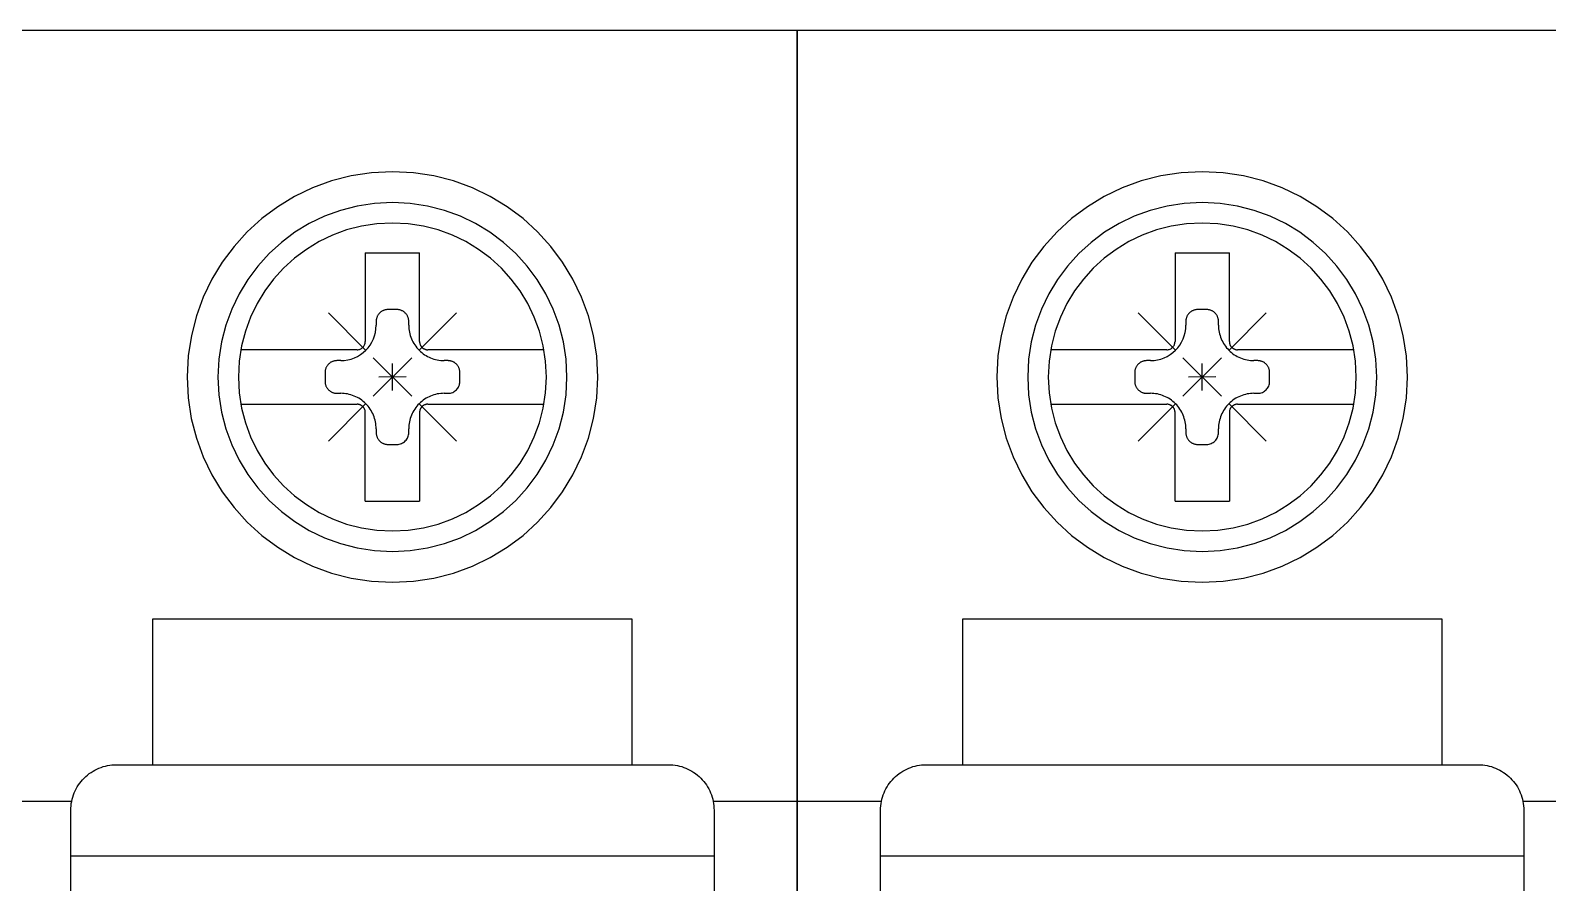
# Model space of a CAD drawing. Header units: millimetres. Extents: x 11116 to 13202, y 85802 to 88728.
# Drawn here: x 12237.08 to 12270.75, y 87220.24 to 87239.16 of the extents above; entities that cross this region are included whole.
import ezdxf

# ---------------------------------------------------------------- set-up
doc = ezdxf.new("R2010")
doc.units = ezdxf.units.MM
doc.styles.add('hwBorder', font='Cambria.ttf')

# ---------------------------------------------------------------- blocks, each defined once
blk = doc.blocks.new('*U2')
for points in [[(376.095, 40.711), (376.095, 120.193), (394.067, 120.193), (394.067, 40.711), (376.095, 40.711)], [(394.067, 40.711), (394.067, 120.193), (412.039, 120.193), (412.039, 40.711), (394.067, 40.711)], [(389.638, 112.497), (389.638, 112.497), (389.614, 112.963), (389.545, 113.416), (389.433, 113.853), (389.28, 114.271), (389.088, 114.669), (388.859, 115.045), (388.597, 115.396), (388.303, 115.719), (387.979, 116.014), (387.629, 116.276), (387.253, 116.504), (386.855, 116.696), (386.436, 116.849), (386, 116.961), (385.547, 117.03), (385.081, 117.054), (385.081, 117.054), (384.615, 117.03), (384.163, 116.961), (383.726, 116.849), (383.308, 116.696), (382.909, 116.504), (382.534, 116.276), (382.183, 116.014), (381.86, 115.719), (381.565, 115.396), (381.303, 115.045), (381.075, 114.67), (380.883, 114.271), (380.73, 113.853), (380.618, 113.416), (380.548, 112.964), (380.525, 112.498), (380.525, 112.498), (380.548, 112.032), (380.617, 111.579), (380.73, 111.143), (380.883, 110.724), (381.075, 110.326), (381.303, 109.95), (381.565, 109.6), (381.859, 109.276), (382.183, 108.982), (382.534, 108.72), (382.909, 108.491), (383.308, 108.299), (383.726, 108.146), (384.163, 108.034), (384.615, 107.965), (385.081, 107.941), (385.081, 107.941), (385.547, 107.965), (385.999, 108.034), (386.436, 108.146), (386.855, 108.299), (387.253, 108.491), (387.629, 108.72), (387.979, 108.982), (388.303, 109.276), (388.597, 109.599), (388.859, 109.95), (389.088, 110.326), (389.28, 110.724), (389.433, 111.143), (389.545, 111.579), (389.614, 112.032), (389.638, 112.497)], [(407.61, 112.497), (407.61, 112.497), (407.586, 112.963), (407.517, 113.416), (407.405, 113.853), (407.252, 114.271), (407.06, 114.669), (406.831, 115.045), (406.569, 115.396), (406.275, 115.719), (405.951, 116.014), (405.601, 116.276), (405.225, 116.504), (404.827, 116.696), (404.408, 116.849), (403.972, 116.961), (403.519, 117.03), (403.053, 117.054), (403.053, 117.054), (402.587, 117.03), (402.135, 116.961), (401.698, 116.849), (401.28, 116.696), (400.881, 116.504), (400.506, 116.276), (400.155, 116.014), (399.832, 115.719), (399.537, 115.396), (399.275, 115.045), (399.047, 114.67), (398.855, 114.271), (398.702, 113.853), (398.59, 113.416), (398.52, 112.964), (398.497, 112.498), (398.497, 112.498), (398.52, 112.032), (398.589, 111.579), (398.702, 111.143), (398.855, 110.724), (399.047, 110.326), (399.275, 109.95), (399.537, 109.6), (399.831, 109.276), (400.155, 108.982), (400.506, 108.72), (400.881, 108.491), (401.28, 108.299), (401.698, 108.146), (402.135, 108.034), (402.587, 107.965), (403.053, 107.941), (403.053, 107.941), (403.519, 107.965), (403.971, 108.034), (404.408, 108.146), (404.827, 108.299), (405.225, 108.491), (405.601, 108.72), (405.951, 108.982), (406.275, 109.276), (406.569, 109.599), (406.831, 109.95), (407.06, 110.326), (407.252, 110.724), (407.405, 111.143), (407.517, 111.579), (407.586, 112.032), (407.61, 112.497)], [(388.954, 112.497), (388.954, 112.497), (388.934, 112.894), (388.875, 113.278), (388.78, 113.649), (388.65, 114.005), (388.487, 114.344), (388.293, 114.663), (388.07, 114.961), (387.82, 115.236), (387.545, 115.486), (387.246, 115.709), (386.927, 115.903), (386.589, 116.066), (386.233, 116.196), (385.862, 116.292), (385.477, 116.35), (385.081, 116.37), (385.081, 116.37), (384.685, 116.35), (384.301, 116.292), (383.93, 116.196), (383.574, 116.066), (383.235, 115.903), (382.916, 115.709), (382.618, 115.486), (382.343, 115.236), (382.093, 114.961), (381.87, 114.663), (381.676, 114.344), (381.513, 114.005), (381.382, 113.649), (381.287, 113.278), (381.228, 112.894), (381.209, 112.497), (381.209, 112.497), (381.228, 112.102), (381.287, 111.717), (381.382, 111.346), (381.513, 110.99), (381.676, 110.652), (381.87, 110.332), (382.093, 110.034), (382.343, 109.759), (382.618, 109.509), (382.916, 109.286), (383.235, 109.092), (383.574, 108.929), (383.93, 108.799), (384.301, 108.703), (384.685, 108.645), (385.081, 108.625), (385.081, 108.625), (385.477, 108.645), (385.862, 108.703), (386.233, 108.799), (386.589, 108.929), (386.927, 109.092), (387.246, 109.286), (387.545, 109.509), (387.82, 109.759), (388.07, 110.034), (388.293, 110.332), (388.487, 110.652), (388.65, 110.99), (388.78, 111.346), (388.875, 111.717), (388.934, 112.102), (388.954, 112.497)], [(406.926, 112.497), (406.926, 112.497), (406.906, 112.894), (406.847, 113.278), (406.752, 113.649), (406.622, 114.005), (406.459, 114.344), (406.265, 114.663), (406.042, 114.961), (405.792, 115.236), (405.517, 115.486), (405.218, 115.709), (404.899, 115.903), (404.561, 116.066), (404.205, 116.196), (403.834, 116.292), (403.449, 116.35), (403.053, 116.37), (403.053, 116.37), (402.657, 116.35), (402.273, 116.292), (401.902, 116.196), (401.546, 116.066), (401.207, 115.903), (400.888, 115.709), (400.59, 115.486), (400.315, 115.236), (400.065, 114.961), (399.842, 114.663), (399.648, 114.344), (399.485, 114.005), (399.354, 113.649), (399.259, 113.278), (399.2, 112.894), (399.181, 112.497), (399.181, 112.497), (399.2, 112.102), (399.259, 111.717), (399.354, 111.346), (399.485, 110.99), (399.648, 110.652), (399.842, 110.332), (400.065, 110.034), (400.315, 109.759), (400.59, 109.509), (400.888, 109.286), (401.207, 109.092), (401.546, 108.929), (401.902, 108.799), (402.273, 108.703), (402.657, 108.645), (403.053, 108.625), (403.053, 108.625), (403.449, 108.645), (403.834, 108.703), (404.205, 108.799), (404.561, 108.929), (404.899, 109.092), (405.218, 109.286), (405.517, 109.509), (405.792, 109.759), (406.042, 110.034), (406.265, 110.332), (406.459, 110.652), (406.622, 110.99), (406.752, 111.346), (406.847, 111.717), (406.906, 112.102), (406.926, 112.497)], [(388.499, 112.497), (388.499, 112.497), (388.481, 112.847), (388.429, 113.186), (388.345, 113.514), (388.23, 113.828), (388.086, 114.127), (387.915, 114.408), (387.718, 114.671), (387.498, 114.914), (387.255, 115.135), (386.992, 115.331), (386.71, 115.502), (386.411, 115.646), (386.097, 115.761), (385.77, 115.845), (385.431, 115.897), (385.081, 115.915), (385.081, 115.915), (384.732, 115.897), (384.392, 115.845), (384.065, 115.761), (383.751, 115.646), (383.452, 115.502), (383.171, 115.331), (382.907, 115.135), (382.665, 114.914), (382.444, 114.671), (382.248, 114.408), (382.076, 114.127), (381.933, 113.828), (381.818, 113.514), (381.734, 113.186), (381.682, 112.847), (381.664, 112.497), (381.664, 112.497), (381.682, 112.148), (381.734, 111.809), (381.818, 111.481), (381.933, 111.167), (382.076, 110.869), (382.248, 110.587), (382.444, 110.324), (382.665, 110.081), (382.907, 109.861), (383.171, 109.664), (383.452, 109.493), (383.751, 109.349), (384.065, 109.234), (384.392, 109.15), (384.732, 109.098), (385.081, 109.08), (385.081, 109.08), (385.431, 109.098), (385.77, 109.15), (386.097, 109.234), (386.411, 109.349), (386.71, 109.493), (386.992, 109.664), (387.255, 109.861), (387.498, 110.081), (387.718, 110.324), (387.915, 110.587), (388.086, 110.869), (388.23, 111.167), (388.345, 111.481), (388.429, 111.809), (388.481, 112.148), (388.499, 112.497)], [(406.471, 112.497), (406.471, 112.497), (406.453, 112.847), (406.401, 113.186), (406.317, 113.514), (406.202, 113.828), (406.058, 114.127), (405.887, 114.408), (405.69, 114.671), (405.47, 114.914), (405.227, 115.135), (404.964, 115.331), (404.682, 115.502), (404.383, 115.646), (404.069, 115.761), (403.742, 115.845), (403.403, 115.897), (403.053, 115.915), (403.053, 115.915), (402.704, 115.897), (402.364, 115.845), (402.037, 115.761), (401.723, 115.646), (401.424, 115.502), (401.143, 115.331), (400.879, 115.135), (400.637, 114.914), (400.416, 114.671), (400.22, 114.408), (400.048, 114.127), (399.905, 113.828), (399.79, 113.514), (399.706, 113.186), (399.654, 112.847), (399.636, 112.497), (399.636, 112.497), (399.654, 112.148), (399.706, 111.809), (399.79, 111.481), (399.905, 111.167), (400.048, 110.869), (400.22, 110.587), (400.416, 110.324), (400.637, 110.081), (400.879, 109.861), (401.143, 109.664), (401.424, 109.493), (401.723, 109.349), (402.037, 109.234), (402.364, 109.15), (402.704, 109.098), (403.053, 109.08), (403.053, 109.08), (403.403, 109.098), (403.742, 109.15), (404.069, 109.234), (404.383, 109.349), (404.682, 109.493), (404.964, 109.664), (405.227, 109.861), (405.47, 110.081), (405.69, 110.324), (405.887, 110.587), (406.058, 110.869), (406.202, 111.167), (406.317, 111.481), (406.401, 111.809), (406.453, 112.148), (406.471, 112.497)], [(384.478, 115.255), (385.685, 115.255)], [(384.478, 115.255), (384.478, 113.283)], [(385.685, 113.283), (385.685, 115.255)], [(402.45, 115.255), (403.657, 115.255)], [(402.45, 115.255), (402.45, 113.283)], [(403.657, 113.283), (403.657, 115.255)], [(383.659, 113.92), (384.478, 113.101)], [(384.982, 113.994), (384.982, 113.994), (384.969, 113.994), (384.956, 113.993), (384.943, 113.991), (384.93, 113.989), (384.918, 113.986), (384.905, 113.983), (384.893, 113.979), (384.881, 113.974), (384.87, 113.969), (384.858, 113.963), (384.847, 113.957), (384.836, 113.95), (384.826, 113.943), (384.815, 113.935), (384.806, 113.926), (384.796, 113.917), (384.796, 113.917), (384.787, 113.908), (384.779, 113.898), (384.771, 113.888), (384.763, 113.877), (384.756, 113.867), (384.75, 113.855), (384.744, 113.844), (384.739, 113.832), (384.734, 113.82), (384.731, 113.808), (384.727, 113.796), (384.724, 113.783), (384.722, 113.77), (384.721, 113.758), (384.72, 113.745), (384.719, 113.732)], [(385.181, 113.994), (384.982, 113.994)], [(385.443, 113.732), (385.443, 113.732), (385.443, 113.745), (385.442, 113.758), (385.44, 113.77), (385.438, 113.783), (385.435, 113.796), (385.432, 113.808), (385.428, 113.82), (385.423, 113.832), (385.418, 113.844), (385.412, 113.855), (385.406, 113.867), (385.399, 113.877), (385.392, 113.888), (385.384, 113.898), (385.375, 113.908), (385.367, 113.917), (385.367, 113.917), (385.357, 113.926), (385.347, 113.935), (385.337, 113.943), (385.327, 113.95), (385.316, 113.957), (385.304, 113.963), (385.293, 113.969), (385.281, 113.974), (385.269, 113.979), (385.257, 113.983), (385.245, 113.986), (385.232, 113.989), (385.22, 113.991), (385.207, 113.993), (385.194, 113.994), (385.181, 113.994)], [(385.685, 113.101), (386.504, 113.92)], [(401.631, 113.92), (402.45, 113.101)], [(402.954, 113.994), (402.954, 113.994), (402.941, 113.994), (402.928, 113.993), (402.915, 113.991), (402.902, 113.989), (402.89, 113.986), (402.877, 113.983), (402.865, 113.979), (402.853, 113.974), (402.842, 113.969), (402.83, 113.963), (402.819, 113.957), (402.808, 113.95), (402.798, 113.943), (402.787, 113.935), (402.778, 113.926), (402.768, 113.917), (402.768, 113.917), (402.759, 113.908), (402.751, 113.898), (402.743, 113.888), (402.735, 113.877), (402.728, 113.867), (402.722, 113.855), (402.716, 113.844), (402.711, 113.832), (402.706, 113.82), (402.703, 113.808), (402.699, 113.796), (402.696, 113.783), (402.694, 113.77), (402.693, 113.758), (402.692, 113.745), (402.691, 113.732)], [(403.153, 113.994), (402.954, 113.994)], [(403.415, 113.732), (403.415, 113.732), (403.415, 113.745), (403.414, 113.758), (403.412, 113.77), (403.41, 113.783), (403.407, 113.796), (403.404, 113.808), (403.4, 113.82), (403.395, 113.832), (403.39, 113.844), (403.384, 113.855), (403.378, 113.867), (403.371, 113.877), (403.364, 113.888), (403.356, 113.898), (403.347, 113.908), (403.339, 113.917), (403.339, 113.917), (403.329, 113.926), (403.319, 113.935), (403.309, 113.943), (403.299, 113.95), (403.288, 113.957), (403.276, 113.963), (403.265, 113.969), (403.253, 113.974), (403.241, 113.979), (403.229, 113.983), (403.217, 113.986), (403.204, 113.989), (403.192, 113.991), (403.179, 113.993), (403.166, 113.994), (403.153, 113.994)], [(403.657, 113.101), (404.476, 113.92)], [(383.932, 112.86), (383.932, 112.86), (384.012, 112.864), (384.091, 112.876), (384.166, 112.895), (384.238, 112.922), (384.307, 112.955), (384.372, 112.994), (384.433, 113.04), (384.489, 113.09), (384.539, 113.146), (384.585, 113.207), (384.624, 113.272), (384.657, 113.341), (384.684, 113.413), (384.703, 113.488), (384.715, 113.567), (384.719, 113.647)], [(384.719, 113.732), (384.719, 113.647)], [(385.443, 113.647), (385.443, 113.732)], [(385.443, 113.647), (385.443, 113.647), (385.444, 113.608), (385.447, 113.569), (385.452, 113.531), (385.459, 113.493), (385.467, 113.455), (385.477, 113.418), (385.489, 113.382), (385.503, 113.346), (385.519, 113.311), (385.536, 113.276), (385.555, 113.243), (385.576, 113.21), (385.598, 113.179), (385.622, 113.148), (385.647, 113.119), (385.674, 113.09), (385.674, 113.09), (385.702, 113.063), (385.732, 113.038), (385.762, 113.014), (385.794, 112.992), (385.826, 112.971), (385.86, 112.953), (385.894, 112.935), (385.929, 112.92), (385.965, 112.906), (386.002, 112.894), (386.039, 112.884), (386.076, 112.875), (386.114, 112.868), (386.153, 112.864), (386.192, 112.861), (386.231, 112.86)], [(401.904, 112.86), (401.904, 112.86), (401.984, 112.864), (402.063, 112.876), (402.138, 112.895), (402.21, 112.922), (402.279, 112.955), (402.344, 112.994), (402.405, 113.04), (402.461, 113.09), (402.511, 113.146), (402.557, 113.207), (402.596, 113.272), (402.629, 113.341), (402.656, 113.413), (402.675, 113.488), (402.687, 113.567), (402.691, 113.647)], [(402.691, 113.732), (402.691, 113.647)], [(403.415, 113.647), (403.415, 113.732)], [(403.415, 113.647), (403.415, 113.647), (403.416, 113.608), (403.419, 113.569), (403.424, 113.531), (403.431, 113.493), (403.439, 113.455), (403.449, 113.418), (403.461, 113.382), (403.475, 113.346), (403.491, 113.311), (403.508, 113.276), (403.527, 113.243), (403.548, 113.21), (403.57, 113.179), (403.594, 113.148), (403.619, 113.119), (403.646, 113.09), (403.646, 113.09), (403.674, 113.063), (403.704, 113.038), (403.734, 113.014), (403.766, 112.992), (403.798, 112.971), (403.832, 112.953), (403.866, 112.935), (403.901, 112.92), (403.937, 112.906), (403.974, 112.894), (404.011, 112.884), (404.048, 112.875), (404.086, 112.868), (404.125, 112.864), (404.164, 112.861), (404.203, 112.86)], [(384.296, 113.101), (384.296, 113.101), (384.314, 113.102), (384.332, 113.105), (384.35, 113.109), (384.367, 113.116), (384.382, 113.123), (384.397, 113.132), (384.411, 113.143), (384.425, 113.155), (384.436, 113.168), (384.447, 113.182), (384.456, 113.197), (384.464, 113.213), (384.47, 113.229), (384.474, 113.247), (384.477, 113.265), (384.478, 113.283)], [(385.685, 113.283), (385.685, 113.283), (385.685, 113.274), (385.685, 113.265), (385.686, 113.257), (385.688, 113.248), (385.69, 113.239), (385.692, 113.23), (385.695, 113.222), (385.698, 113.214), (385.702, 113.206), (385.706, 113.198), (385.71, 113.19), (385.715, 113.182), (385.72, 113.175), (385.726, 113.168), (385.732, 113.161), (385.738, 113.155), (385.738, 113.155), (385.744, 113.148), (385.751, 113.143), (385.758, 113.137), (385.766, 113.132), (385.773, 113.127), (385.781, 113.123), (385.789, 113.119), (385.797, 113.115), (385.805, 113.112), (385.814, 113.109), (385.822, 113.107), (385.831, 113.105), (385.84, 113.103), (385.849, 113.102), (385.858, 113.101), (385.867, 113.101)], [(402.268, 113.101), (402.268, 113.101), (402.286, 113.102), (402.304, 113.105), (402.322, 113.109), (402.339, 113.116), (402.354, 113.123), (402.369, 113.132), (402.383, 113.143), (402.397, 113.155), (402.408, 113.168), (402.419, 113.182), (402.428, 113.197), (402.436, 113.213), (402.442, 113.229), (402.446, 113.247), (402.449, 113.265), (402.45, 113.283)], [(403.657, 113.283), (403.657, 113.283), (403.657, 113.274), (403.657, 113.265), (403.658, 113.257), (403.66, 113.248), (403.662, 113.239), (403.664, 113.23), (403.667, 113.222), (403.67, 113.214), (403.674, 113.206), (403.678, 113.198), (403.682, 113.19), (403.687, 113.182), (403.692, 113.175), (403.698, 113.168), (403.704, 113.161), (403.71, 113.155), (403.71, 113.155), (403.716, 113.148), (403.723, 113.143), (403.73, 113.137), (403.738, 113.132), (403.745, 113.127), (403.753, 113.123), (403.761, 113.119), (403.769, 113.115), (403.777, 113.112), (403.786, 113.109), (403.794, 113.107), (403.803, 113.105), (403.812, 113.103), (403.821, 113.102), (403.83, 113.101), (403.839, 113.101)], [(384.296, 113.101), (381.718, 113.101)], [(383.847, 112.86), (383.847, 112.86), (383.834, 112.859), (383.821, 112.858), (383.808, 112.857), (383.796, 112.855), (383.783, 112.852), (383.771, 112.848), (383.759, 112.845), (383.747, 112.84), (383.735, 112.835), (383.723, 112.829), (383.712, 112.823), (383.702, 112.816), (383.691, 112.808), (383.681, 112.8), (383.671, 112.792), (383.662, 112.783), (383.662, 112.783), (383.653, 112.773), (383.644, 112.764), (383.636, 112.754), (383.629, 112.743), (383.622, 112.732), (383.616, 112.721), (383.61, 112.71), (383.605, 112.698), (383.6, 112.686), (383.596, 112.674), (383.593, 112.661), (383.59, 112.649), (383.588, 112.636), (383.586, 112.623), (383.585, 112.61), (383.585, 112.597)], [(383.932, 112.86), (383.847, 112.86)], [(384.655, 112.071), (385.508, 112.924)], [(384.655, 112.924), (385.508, 112.071)], [(388.445, 113.101), (385.867, 113.101)], [(386.315, 112.86), (386.231, 112.86)], [(386.578, 112.597), (386.578, 112.597), (386.577, 112.61), (386.577, 112.623), (386.575, 112.636), (386.573, 112.649), (386.57, 112.661), (386.566, 112.674), (386.562, 112.686), (386.558, 112.698), (386.553, 112.71), (386.547, 112.721), (386.541, 112.732), (386.534, 112.743), (386.526, 112.754), (386.518, 112.764), (386.51, 112.773), (386.501, 112.783), (386.501, 112.783), (386.492, 112.792), (386.482, 112.8), (386.471, 112.808), (386.461, 112.816), (386.45, 112.823), (386.439, 112.829), (386.427, 112.835), (386.416, 112.84), (386.404, 112.845), (386.392, 112.848), (386.379, 112.852), (386.367, 112.855), (386.354, 112.857), (386.341, 112.858), (386.328, 112.859), (386.315, 112.86)], [(402.268, 113.101), (399.69, 113.101)], [(401.819, 112.86), (401.819, 112.86), (401.806, 112.859), (401.793, 112.858), (401.78, 112.857), (401.768, 112.855), (401.755, 112.852), (401.743, 112.848), (401.731, 112.845), (401.719, 112.84), (401.707, 112.835), (401.695, 112.829), (401.684, 112.823), (401.674, 112.816), (401.663, 112.808), (401.653, 112.8), (401.643, 112.792), (401.634, 112.783), (401.634, 112.783), (401.625, 112.773), (401.616, 112.764), (401.608, 112.754), (401.601, 112.743), (401.594, 112.732), (401.588, 112.721), (401.582, 112.71), (401.577, 112.698), (401.572, 112.686), (401.568, 112.674), (401.565, 112.661), (401.562, 112.649), (401.56, 112.636), (401.558, 112.623), (401.557, 112.61), (401.557, 112.597)], [(401.904, 112.86), (401.819, 112.86)], [(402.627, 112.071), (403.48, 112.924)], [(402.627, 112.924), (403.48, 112.071)], [(406.417, 113.101), (403.839, 113.101)], [(404.287, 112.86), (404.203, 112.86)], [(404.55, 112.597), (404.55, 112.597), (404.549, 112.61), (404.549, 112.623), (404.547, 112.636), (404.545, 112.649), (404.542, 112.661), (404.538, 112.674), (404.534, 112.686), (404.53, 112.698), (404.525, 112.71), (404.519, 112.721), (404.513, 112.732), (404.506, 112.743), (404.498, 112.754), (404.49, 112.764), (404.482, 112.773), (404.473, 112.783), (404.473, 112.783), (404.464, 112.792), (404.454, 112.8), (404.443, 112.808), (404.433, 112.816), (404.422, 112.823), (404.411, 112.829), (404.399, 112.835), (404.388, 112.84), (404.376, 112.845), (404.364, 112.848), (404.351, 112.852), (404.339, 112.855), (404.326, 112.857), (404.313, 112.858), (404.3, 112.859), (404.287, 112.86)], [(383.585, 112.597), (383.585, 112.398)], [(385.383, 112.498), (384.78, 112.497)], [(385.081, 112.196), (385.081, 112.799)], [(386.578, 112.398), (386.578, 112.597)], [(401.557, 112.597), (401.557, 112.398)], [(403.355, 112.498), (402.752, 112.497)], [(403.053, 112.196), (403.053, 112.799)], [(404.55, 112.398), (404.55, 112.597)], [(383.585, 112.398), (383.585, 112.398), (383.585, 112.385), (383.586, 112.372), (383.588, 112.359), (383.59, 112.346), (383.593, 112.334), (383.596, 112.322), (383.6, 112.31), (383.605, 112.297), (383.61, 112.286), (383.616, 112.274), (383.622, 112.263), (383.629, 112.252), (383.636, 112.242), (383.644, 112.232), (383.653, 112.222), (383.662, 112.212), (383.662, 112.212), (383.671, 112.203), (383.681, 112.195), (383.691, 112.187), (383.702, 112.18), (383.712, 112.173), (383.723, 112.166), (383.735, 112.161), (383.747, 112.155), (383.759, 112.151), (383.771, 112.147), (383.783, 112.144), (383.796, 112.141), (383.808, 112.138), (383.821, 112.137), (383.834, 112.136), (383.847, 112.135)], [(386.315, 112.135), (386.315, 112.135), (386.342, 112.137), (386.368, 112.141), (386.393, 112.147), (386.418, 112.156), (386.44, 112.167), (386.462, 112.18), (386.482, 112.195), (386.501, 112.212), (386.518, 112.231), (386.533, 112.251), (386.546, 112.273), (386.557, 112.296), (386.566, 112.32), (386.573, 112.345), (386.576, 112.371), (386.578, 112.398)], [(401.557, 112.398), (401.557, 112.398), (401.557, 112.385), (401.558, 112.372), (401.56, 112.359), (401.562, 112.346), (401.565, 112.334), (401.568, 112.322), (401.572, 112.31), (401.577, 112.297), (401.582, 112.286), (401.588, 112.274), (401.594, 112.263), (401.601, 112.252), (401.608, 112.242), (401.616, 112.232), (401.625, 112.222), (401.634, 112.212), (401.634, 112.212), (401.643, 112.203), (401.653, 112.195), (401.663, 112.187), (401.674, 112.18), (401.684, 112.173), (401.695, 112.166), (401.707, 112.161), (401.719, 112.155), (401.731, 112.151), (401.743, 112.147), (401.755, 112.144), (401.768, 112.141), (401.78, 112.138), (401.793, 112.137), (401.806, 112.136), (401.819, 112.135)], [(404.287, 112.135), (404.287, 112.135), (404.314, 112.137), (404.34, 112.141), (404.365, 112.147), (404.39, 112.156), (404.412, 112.167), (404.434, 112.18), (404.454, 112.195), (404.473, 112.212), (404.49, 112.231), (404.505, 112.251), (404.518, 112.273), (404.529, 112.296), (404.538, 112.32), (404.545, 112.345), (404.548, 112.371), (404.55, 112.398)], [(381.718, 111.894), (384.296, 111.894)], [(383.659, 111.075), (384.478, 111.894)], [(383.847, 112.135), (383.932, 112.135)], [(384.719, 111.348), (384.719, 111.348), (384.718, 111.387), (384.715, 111.426), (384.711, 111.465), (384.704, 111.502), (384.695, 111.54), (384.685, 111.577), (384.673, 111.614), (384.659, 111.649), (384.644, 111.685), (384.626, 111.719), (384.608, 111.752), (384.587, 111.785), (384.565, 111.817), (384.541, 111.847), (384.516, 111.877), (384.489, 111.905), (384.489, 111.905), (384.46, 111.932), (384.431, 111.957), (384.4, 111.981), (384.369, 112.003), (384.336, 112.024), (384.303, 112.043), (384.268, 112.06), (384.233, 112.075), (384.197, 112.089), (384.161, 112.101), (384.124, 112.112), (384.086, 112.12), (384.048, 112.127), (384.01, 112.132), (383.971, 112.134), (383.932, 112.135)], [(384.478, 111.712), (384.478, 111.712), (384.478, 111.721), (384.477, 111.73), (384.476, 111.739), (384.474, 111.747), (384.472, 111.756), (384.47, 111.765), (384.467, 111.773), (384.464, 111.781), (384.46, 111.79), (384.456, 111.798), (384.452, 111.805), (384.447, 111.813), (384.442, 111.82), (384.437, 111.827), (384.431, 111.834), (384.425, 111.841), (384.425, 111.841), (384.418, 111.847), (384.411, 111.853), (384.404, 111.858), (384.397, 111.863), (384.389, 111.868), (384.381, 111.873), (384.373, 111.877), (384.365, 111.88), (384.357, 111.883), (384.349, 111.886), (384.34, 111.889), (384.331, 111.89), (384.322, 111.892), (384.314, 111.893), (384.305, 111.894), (384.296, 111.894)], [(386.231, 112.135), (386.231, 112.135), (386.192, 112.134), (386.153, 112.132), (386.114, 112.127), (386.076, 112.12), (386.039, 112.112), (386.002, 112.101), (385.965, 112.089), (385.929, 112.075), (385.894, 112.06), (385.86, 112.043), (385.826, 112.024), (385.794, 112.003), (385.762, 111.981), (385.732, 111.957), (385.702, 111.932), (385.674, 111.905), (385.674, 111.905), (385.647, 111.877), (385.622, 111.847), (385.598, 111.817), (385.576, 111.785), (385.555, 111.752), (385.536, 111.719), (385.519, 111.685), (385.503, 111.649), (385.489, 111.614), (385.477, 111.577), (385.467, 111.54), (385.459, 111.502), (385.452, 111.465), (385.447, 111.426), (385.444, 111.387), (385.443, 111.348)], [(385.685, 111.894), (386.504, 111.075)], [(385.867, 111.894), (385.867, 111.894), (385.858, 111.894), (385.849, 111.893), (385.84, 111.892), (385.831, 111.89), (385.822, 111.889), (385.814, 111.886), (385.805, 111.883), (385.797, 111.88), (385.789, 111.877), (385.781, 111.873), (385.773, 111.868), (385.766, 111.863), (385.758, 111.858), (385.751, 111.853), (385.744, 111.847), (385.738, 111.841), (385.738, 111.841), (385.732, 111.834), (385.726, 111.827), (385.72, 111.82), (385.715, 111.813), (385.71, 111.805), (385.706, 111.798), (385.702, 111.79), (385.698, 111.781), (385.695, 111.773), (385.692, 111.765), (385.69, 111.756), (385.688, 111.747), (385.686, 111.739), (385.685, 111.73), (385.685, 111.721), (385.685, 111.712)], [(385.867, 111.894), (388.445, 111.894)], [(386.231, 112.135), (386.315, 112.135)], [(399.69, 111.894), (402.268, 111.894)], [(401.631, 111.075), (402.45, 111.894)], [(401.819, 112.135), (401.904, 112.135)], [(402.691, 111.348), (402.691, 111.348), (402.69, 111.387), (402.687, 111.426), (402.683, 111.465), (402.676, 111.502), (402.667, 111.54), (402.657, 111.577), (402.645, 111.614), (402.631, 111.649), (402.616, 111.685), (402.598, 111.719), (402.58, 111.752), (402.559, 111.785), (402.537, 111.817), (402.513, 111.847), (402.488, 111.877), (402.461, 111.905), (402.461, 111.905), (402.432, 111.932), (402.403, 111.957), (402.372, 111.981), (402.341, 112.003), (402.308, 112.024), (402.275, 112.043), (402.24, 112.06), (402.205, 112.075), (402.169, 112.089), (402.133, 112.101), (402.096, 112.112), (402.058, 112.12), (402.02, 112.127), (401.982, 112.132), (401.943, 112.134), (401.904, 112.135)], [(402.45, 111.712), (402.45, 111.712), (402.45, 111.721), (402.449, 111.73), (402.448, 111.739), (402.446, 111.747), (402.444, 111.756), (402.442, 111.765), (402.439, 111.773), (402.436, 111.781), (402.432, 111.79), (402.428, 111.798), (402.424, 111.805), (402.419, 111.813), (402.414, 111.82), (402.409, 111.827), (402.403, 111.834), (402.397, 111.841), (402.397, 111.841), (402.39, 111.847), (402.383, 111.853), (402.376, 111.858), (402.369, 111.863), (402.361, 111.868), (402.353, 111.873), (402.345, 111.877), (402.337, 111.88), (402.329, 111.883), (402.321, 111.886), (402.312, 111.889), (402.303, 111.89), (402.294, 111.892), (402.286, 111.893), (402.277, 111.894), (402.268, 111.894)], [(404.203, 112.135), (404.203, 112.135), (404.164, 112.134), (404.125, 112.132), (404.086, 112.127), (404.048, 112.12), (404.011, 112.112), (403.974, 112.101), (403.937, 112.089), (403.901, 112.075), (403.866, 112.06), (403.832, 112.043), (403.798, 112.024), (403.766, 112.003), (403.734, 111.981), (403.704, 111.957), (403.674, 111.932), (403.646, 111.905), (403.646, 111.905), (403.619, 111.877), (403.594, 111.847), (403.57, 111.817), (403.548, 111.785), (403.527, 111.752), (403.508, 111.719), (403.491, 111.685), (403.475, 111.649), (403.461, 111.614), (403.449, 111.577), (403.439, 111.54), (403.431, 111.502), (403.424, 111.465), (403.419, 111.426), (403.416, 111.387), (403.415, 111.348)], [(403.657, 111.894), (404.476, 111.075)], [(403.839, 111.894), (403.839, 111.894), (403.83, 111.894), (403.821, 111.893), (403.812, 111.892), (403.803, 111.89), (403.794, 111.889), (403.786, 111.886), (403.777, 111.883), (403.769, 111.88), (403.761, 111.877), (403.753, 111.873), (403.745, 111.868), (403.738, 111.863), (403.73, 111.858), (403.723, 111.853), (403.716, 111.847), (403.71, 111.841), (403.71, 111.841), (403.704, 111.834), (403.698, 111.827), (403.692, 111.82), (403.687, 111.813), (403.682, 111.805), (403.678, 111.798), (403.674, 111.79), (403.67, 111.781), (403.667, 111.773), (403.664, 111.765), (403.662, 111.756), (403.66, 111.747), (403.658, 111.739), (403.657, 111.73), (403.657, 111.721), (403.657, 111.712)], [(403.839, 111.894), (406.417, 111.894)], [(404.203, 112.135), (404.287, 112.135)], [(384.478, 109.74), (384.478, 111.712)], [(385.685, 111.712), (385.685, 109.74)], [(402.45, 109.74), (402.45, 111.712)], [(403.657, 111.712), (403.657, 109.74)], [(384.719, 111.348), (384.719, 111.263)], [(384.719, 111.263), (384.719, 111.263), (384.72, 111.25), (384.721, 111.237), (384.722, 111.225), (384.724, 111.212), (384.727, 111.2), (384.731, 111.187), (384.734, 111.175), (384.739, 111.163), (384.744, 111.151), (384.75, 111.14), (384.756, 111.129), (384.763, 111.118), (384.771, 111.107), (384.779, 111.097), (384.787, 111.087), (384.796, 111.078), (384.796, 111.078), (384.806, 111.069), (384.815, 111.06), (384.826, 111.053), (384.836, 111.045), (384.847, 111.038), (384.858, 111.032), (384.87, 111.026), (384.881, 111.021), (384.893, 111.016), (384.905, 111.012), (384.918, 111.009), (384.93, 111.006), (384.943, 111.004), (384.956, 111.002), (384.969, 111.001), (384.982, 111.001)], [(385.181, 111.001), (385.181, 111.001), (385.208, 111.002), (385.234, 111.006), (385.259, 111.013), (385.283, 111.022), (385.306, 111.033), (385.327, 111.046), (385.348, 111.061), (385.366, 111.078), (385.383, 111.097), (385.398, 111.117), (385.412, 111.138), (385.423, 111.161), (385.431, 111.185), (385.438, 111.211), (385.442, 111.237), (385.443, 111.263)], [(385.443, 111.263), (385.443, 111.348)], [(402.691, 111.348), (402.691, 111.263)], [(402.691, 111.263), (402.691, 111.263), (402.692, 111.25), (402.693, 111.237), (402.694, 111.225), (402.696, 111.212), (402.699, 111.2), (402.703, 111.187), (402.706, 111.175), (402.711, 111.163), (402.716, 111.151), (402.722, 111.14), (402.728, 111.129), (402.735, 111.118), (402.743, 111.107), (402.751, 111.097), (402.759, 111.087), (402.768, 111.078), (402.768, 111.078), (402.778, 111.069), (402.787, 111.06), (402.798, 111.053), (402.808, 111.045), (402.819, 111.038), (402.83, 111.032), (402.842, 111.026), (402.853, 111.021), (402.865, 111.016), (402.877, 111.012), (402.89, 111.009), (402.902, 111.006), (402.915, 111.004), (402.928, 111.002), (402.941, 111.001), (402.954, 111.001)], [(403.153, 111.001), (403.153, 111.001), (403.18, 111.002), (403.206, 111.006), (403.231, 111.013), (403.255, 111.022), (403.278, 111.033), (403.299, 111.046), (403.32, 111.061), (403.338, 111.078), (403.355, 111.097), (403.37, 111.117), (403.384, 111.138), (403.395, 111.161), (403.403, 111.185), (403.41, 111.211), (403.414, 111.237), (403.415, 111.263)], [(403.415, 111.263), (403.415, 111.348)], [(384.982, 111.001), (385.181, 111.001)], [(402.954, 111.001), (403.153, 111.001)], [(384.478, 109.74), (385.685, 109.74)], [(402.45, 109.74), (403.657, 109.74)], [(379.766, 107.131), (390.397, 107.131)], [(379.766, 103.891), (379.766, 107.131)], [(390.397, 107.131), (390.397, 103.891)], [(397.738, 107.131), (408.369, 107.131)], [(397.738, 103.891), (397.738, 107.131)], [(408.369, 107.131), (408.369, 103.891)], [(377.943, 100.854), (377.943, 102.879), (377.943, 102.879), (377.944, 102.929), (377.948, 102.979), (377.954, 103.028), (377.963, 103.077), (377.974, 103.126), (377.987, 103.173), (378.002, 103.22), (378.02, 103.266), (378.04, 103.312), (378.062, 103.356), (378.087, 103.399), (378.113, 103.441), (378.142, 103.481), (378.172, 103.521), (378.205, 103.558), (378.24, 103.595), (378.24, 103.595), (378.276, 103.629), (378.314, 103.662), (378.353, 103.693), (378.394, 103.721), (378.436, 103.748), (378.479, 103.772), (378.523, 103.794), (378.568, 103.814), (378.614, 103.832), (378.661, 103.848), (378.709, 103.861), (378.757, 103.872), (378.806, 103.88), (378.855, 103.886), (378.905, 103.89), (378.956, 103.891), (379.766, 103.891), (390.397, 103.891), (391.207, 103.891), (391.207, 103.891), (391.257, 103.89), (391.307, 103.886), (391.356, 103.88), (391.405, 103.872), (391.454, 103.861), (391.501, 103.848), (391.548, 103.832), (391.594, 103.814), (391.639, 103.794), (391.684, 103.772), (391.727, 103.748), (391.769, 103.721), (391.809, 103.693), (391.849, 103.662), (391.886, 103.629), (391.923, 103.595), (391.923, 103.595), (391.957, 103.558), (391.99, 103.521), (392.021, 103.481), (392.049, 103.441), (392.076, 103.399), (392.1, 103.356), (392.122, 103.312), (392.142, 103.266), (392.16, 103.22), (392.176, 103.173), (392.189, 103.126), (392.2, 103.077), (392.208, 103.028), (392.215, 102.979), (392.218, 102.929), (392.22, 102.879), (392.22, 100.854)], [(395.915, 100.854), (395.915, 102.879), (395.915, 102.879), (395.916, 102.929), (395.92, 102.979), (395.926, 103.028), (395.935, 103.077), (395.946, 103.126), (395.959, 103.173), (395.974, 103.22), (395.992, 103.266), (396.012, 103.312), (396.034, 103.356), (396.059, 103.399), (396.085, 103.441), (396.114, 103.481), (396.144, 103.521), (396.177, 103.558), (396.212, 103.595), (396.212, 103.595), (396.248, 103.629), (396.286, 103.662), (396.325, 103.693), (396.366, 103.721), (396.408, 103.748), (396.451, 103.772), (396.495, 103.794), (396.54, 103.814), (396.586, 103.832), (396.633, 103.848), (396.681, 103.861), (396.729, 103.872), (396.778, 103.88), (396.827, 103.886), (396.877, 103.89), (396.928, 103.891), (397.738, 103.891), (408.369, 103.891), (409.179, 103.891), (409.179, 103.891), (409.229, 103.89), (409.279, 103.886), (409.328, 103.88), (409.377, 103.872), (409.426, 103.861), (409.473, 103.848), (409.52, 103.832), (409.566, 103.814), (409.611, 103.794), (409.656, 103.772), (409.699, 103.748), (409.741, 103.721), (409.781, 103.693), (409.821, 103.662), (409.858, 103.629), (409.895, 103.595), (409.895, 103.595), (409.929, 103.558), (409.962, 103.521), (409.993, 103.481), (410.021, 103.441), (410.048, 103.399), (410.072, 103.356), (410.094, 103.312), (410.114, 103.266), (410.132, 103.22), (410.148, 103.173), (410.161, 103.126), (410.172, 103.077), (410.18, 103.028), (410.187, 102.979), (410.19, 102.929), (410.192, 102.879), (410.192, 100.854)], [(376.095, 103.081), (377.964, 103.081)], [(392.199, 103.081), (394.067, 103.081)], [(394.067, 103.081), (395.936, 103.081)], [(410.171, 103.081), (412.039, 103.081)], [(377.943, 101.866), (392.22, 101.866)], [(395.915, 101.866), (410.192, 101.866)]]:
    blk.add_lwpolyline(points)
at = {"color": 251, "ltscale": 5, "style": 'hwBorder', "flags": 8}
blk.add_attdef('NSX', (347.783, 82.208), '', height=1.5, dxfattribs=at)
at = {"ltscale": 5, "style": 'hwBorder', "flags": 8}
blk.add_attdef('RAITING', (342.771, 64.014), '', height=1.5, dxfattribs=at)

msp = doc.modelspace()

# ---------------------------------------------------------------- block references
msp.add_blockref('*U2', (11860.032, 87118.97))

doc.saveas('drawing.dxf')
